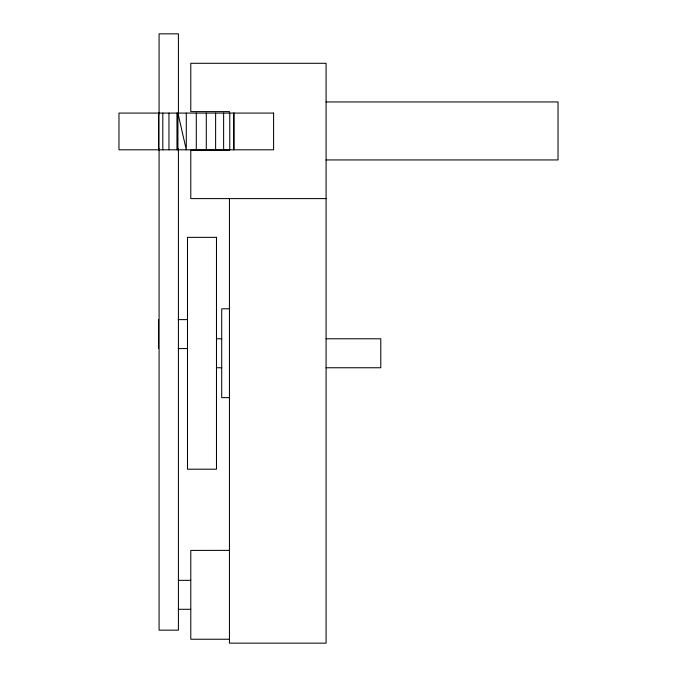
<?xml version="1.0" encoding="UTF-8"?>
<svg xmlns="http://www.w3.org/2000/svg" width="677" height="677" viewBox="0 0 677 677"><rect width="100%" height="100%" fill="white"/><g stroke="black" fill="none" stroke-linecap="round" stroke-linejoin="round"><path stroke-width="1.02" d="M229.444 308.763L221.709 308.805L221.709 397.636L229.444 397.636M326.086 101.948L558.026 101.948L558.026 159.941L326.086 159.941M229.444 150.277L190.787 150.277L190.787 198.598L326.086 198.598M178.169 319.612L187.487 319.612M216.479 338.788L221.751 338.788M326.009 338.788L380.779 338.788L380.779 367.755L326.009 367.755M178.169 348.57L187.487 348.57M216.479 367.755L221.751 367.755M229.444 550.376L190.787 550.409L190.787 639.24L229.444 639.24M178.356 580.341L190.787 580.341M178.356 609.308L190.787 609.308M234.039 113.084L234.039 149.803M233.633 113.084L233.633 149.803M229.765 113.084L229.765 149.803M229.444 113.702L229.444 111.612L190.787 111.612L190.787 63.291L326.086 63.291L326.086 643.15L229.444 643.15L229.444 198.598M223.622 113.084L223.622 149.803M215.616 113.084L215.616 149.803M206.29 113.084L206.29 149.803M196.288 113.084L196.288 149.803M186.285 113.084L186.285 149.803L177.924 113.084L177.924 149.803M178.415 113.905L178.415 33.85L159.087 33.85L159.087 113.905M178.415 148.805L178.415 630.152L159.087 630.152L159.087 148.805M176.959 113.084L176.959 149.803M168.954 113.084L168.954 149.803M162.81 113.084L162.81 149.803M158.951 113.084L158.951 149.803M158.536 113.084L158.536 149.803M158.494 319.612L158.494 348.57M273.601 113.084L118.974 113.084L118.974 149.803L273.601 149.803L273.601 113.084M216.479 237.356L187.487 237.356L187.487 469.203L216.479 469.203L216.479 237.356"/></g></svg>
